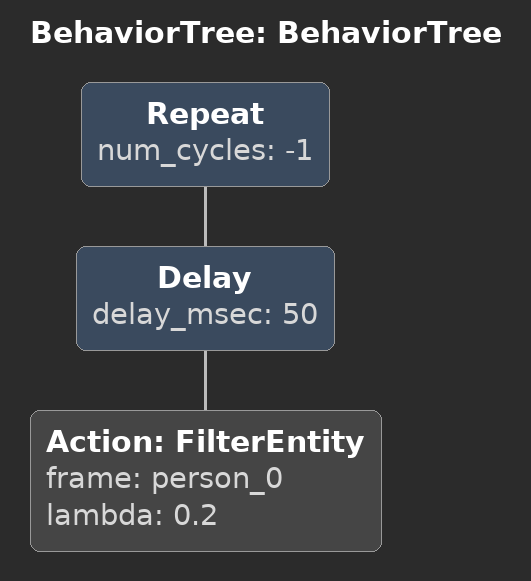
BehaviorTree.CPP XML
<?xml version="1.0"?>
<root main_tree_to_execute="BehaviorTree">
    <BehaviorTree ID="BehaviorTree">
        <Repeat num_cycles="-1">
            <Delay delay_msec="50">
                <Action ID="FilterEntity" frame="person_0" lambda="0.2"/>
            </Delay>
        </Repeat>
    </BehaviorTree>
</root>
